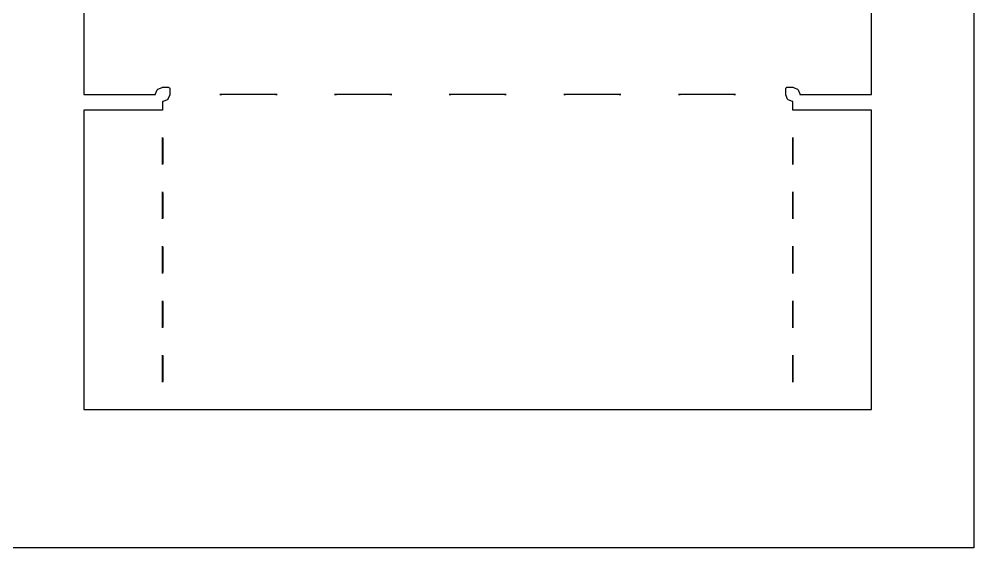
# Model space of a CAD drawing. Header units: metres. Extents: x -73 to 372, y -34 to 331.
# Drawn here: x 217.6 to 371.5, y -33.6 to 51.6 of the extents above; entities that cross this region are included whole.
import ezdxf

# ---------------------------------------------------------------- set-up
doc = ezdxf.new("R2010")
doc.units = ezdxf.units.M

msp = doc.modelspace()

# ---------------------------------------------------------------- linework, layer by layer
for points in [[(371.51, -33.64), (-73.11, -33.64), (-73.11, 330.98), (371.51, 330.98), (371.51, -33.64)], [(228.02, 261.71), (228.02, 39.48), (228.02, 39.48), (228.03, 39.47), (228.03, 39.47), (228.03, 39.47), (239.57, 39.47), (239.58, 39.55), (239.86, 40.22), (239.91, 40.29), (239.97, 40.33), (240.65, 40.61), (240.72, 40.62), (241.67, 40.62), (241.75, 40.61), (241.82, 40.56), (241.86, 40.5), (241.87, 40.42), (241.87, 39.47), (241.86, 39.39), (241.58, 38.72), (241.54, 38.66), (241.47, 38.61), (240.8, 38.33), (240.72, 38.32), (240.72, 36.94), (240.72, 36.94), (240.72, 36.93), (240.72, 36.93), (240.71, 36.93), (228.03, 36.93), (228.03, 36.93), (228.03, 36.93), (228.02, 36.92), (228.02, 36.92), (228.02, -11.32), (228.02, -11.32), (228.03, -11.33), (228.03, -11.33), (228.03, -11.33), (240.72, -11.33), (342.32, -11.33), (355.01, -11.33), (355.02, -11.33), (355.02, -11.33), (355.02, -11.32), (355.02, -11.32), (355.02, 36.92), (355.02, 36.92), (355.02, 36.93), (355.02, 36.93), (355.01, 36.93), (342.33, 36.93), (342.33, 36.93), (342.33, 36.93), (342.32, 36.94), (342.32, 36.94), (342.32, 38.32), (342.25, 38.33), (341.57, 38.61), (341.51, 38.66), (341.46, 38.72), (341.18, 39.39), (341.17, 39.47), (341.17, 40.42), (341.18, 40.5), (341.23, 40.56), (341.29, 40.61), (341.37, 40.62), (342.32, 40.62), (342.4, 40.61), (343.07, 40.33), (343.14, 40.29), (343.18, 40.22), (343.46, 39.55), (343.47, 39.47), (355.01, 39.47), (355.02, 39.47), (355.02, 39.47), (355.02, 39.48), (355.02, 39.48), (355.02, 261.71)], [(249.97, 39.47), (249.97, 39.47), (249.97, 39.47), (249.97, 39.47), (249.97, 39.47), (249.97, 39.47), (249.97, 39.47), (249.97, 39.47), (249.97, 39.47), (250.04, 39.48), (250.04, 39.48), (250.26, 39.48), (250.26, 39.48), (250.59, 39.49), (250.59, 39.49), (250.97, 39.49), (250.97, 39.49), (258.18, 39.49), (258.18, 39.49), (258.57, 39.49), (258.57, 39.49), (258.9, 39.48), (258.9, 39.48), (259.12, 39.48), (259.12, 39.48), (259.18, 39.47), (259.18, 39.47), (259.19, 39.47), (259.19, 39.47), (259.19, 39.47), (259.19, 39.47), (259.19, 39.47), (259.18, 39.47), (259.18, 39.47), (259.12, 39.46), (259.12, 39.46), (258.9, 39.46), (258.9, 39.46), (258.57, 39.45), (258.57, 39.45), (258.18, 39.45), (258.18, 39.45), (250.97, 39.45), (250.97, 39.45), (250.59, 39.45), (250.59, 39.45), (250.26, 39.46), (250.26, 39.46), (250.04, 39.46), (250.04, 39.46), (249.97, 39.47)], [(268.44, 39.47), (268.44, 39.47), (268.44, 39.47), (268.44, 39.47), (268.44, 39.47), (268.44, 39.47), (268.44, 39.47), (268.44, 39.47), (268.44, 39.47), (268.51, 39.48), (268.51, 39.48), (268.73, 39.48), (268.73, 39.48), (269.06, 39.49), (269.06, 39.49), (269.45, 39.49), (269.45, 39.49), (276.65, 39.49), (276.65, 39.49), (277.04, 39.49), (277.04, 39.49), (277.37, 39.48), (277.37, 39.48), (277.59, 39.48), (277.59, 39.48), (277.66, 39.47), (277.66, 39.47), (277.66, 39.47), (277.66, 39.47), (277.66, 39.47), (277.66, 39.47), (277.66, 39.47), (277.66, 39.47), (277.66, 39.47), (277.59, 39.46), (277.59, 39.46), (277.37, 39.46), (277.37, 39.46), (277.04, 39.45), (277.04, 39.45), (276.65, 39.45), (276.65, 39.45), (269.45, 39.45), (269.45, 39.45), (269.06, 39.45), (269.06, 39.45), (268.73, 39.46), (268.73, 39.46), (268.51, 39.46), (268.51, 39.46), (268.44, 39.47)], [(286.91, 39.47), (286.91, 39.47), (286.91, 39.47), (286.91, 39.47), (286.91, 39.47), (286.91, 39.47), (286.91, 39.47), (286.91, 39.47), (286.91, 39.47), (286.98, 39.48), (286.98, 39.48), (287.2, 39.48), (287.2, 39.48), (287.53, 39.49), (287.53, 39.49), (287.92, 39.49), (287.92, 39.49), (295.12, 39.49), (295.12, 39.49), (295.51, 39.49), (295.51, 39.49), (295.84, 39.48), (295.84, 39.48), (296.06, 39.48), (296.06, 39.48), (296.13, 39.47), (296.13, 39.47), (296.13, 39.47), (296.13, 39.47), (296.13, 39.47), (296.13, 39.47), (296.13, 39.47), (296.13, 39.47), (296.13, 39.47), (296.06, 39.46), (296.06, 39.46), (295.84, 39.46), (295.84, 39.46), (295.51, 39.45), (295.51, 39.45), (295.12, 39.45), (295.12, 39.45), (287.92, 39.45), (287.92, 39.45), (287.53, 39.45), (287.53, 39.45), (287.2, 39.46), (287.2, 39.46), (286.98, 39.46), (286.98, 39.46), (286.91, 39.47)], [(305.39, 39.47), (305.39, 39.47), (305.39, 39.47), (305.39, 39.47), (305.39, 39.47), (305.39, 39.47), (305.39, 39.47), (305.39, 39.47), (305.39, 39.47), (305.45, 39.48), (305.45, 39.48), (305.67, 39.48), (305.67, 39.48), (306, 39.49), (306, 39.49), (306.39, 39.49), (306.39, 39.49), (313.6, 39.49), (313.6, 39.49), (313.99, 39.49), (313.99, 39.49), (314.32, 39.48), (314.32, 39.48), (314.54, 39.48), (314.54, 39.48), (314.6, 39.47), (314.6, 39.47), (314.6, 39.47), (314.6, 39.47), (314.6, 39.47), (314.6, 39.47), (314.6, 39.47), (314.6, 39.47), (314.6, 39.47), (314.54, 39.46), (314.54, 39.46), (314.32, 39.46), (314.32, 39.46), (313.99, 39.45), (313.99, 39.45), (313.6, 39.45), (313.6, 39.45), (306.39, 39.45), (306.39, 39.45), (306, 39.45), (306, 39.45), (305.67, 39.46), (305.67, 39.46), (305.45, 39.46), (305.45, 39.46), (305.39, 39.47)], [(323.86, 39.47), (323.86, 39.47), (323.86, 39.47), (323.86, 39.47), (323.86, 39.47), (323.86, 39.47), (323.86, 39.47), (323.86, 39.47), (323.86, 39.47), (323.93, 39.48), (323.93, 39.48), (324.15, 39.48), (324.15, 39.48), (324.48, 39.49), (324.48, 39.49), (324.87, 39.49), (324.87, 39.49), (332.07, 39.49), (332.07, 39.49), (332.46, 39.49), (332.46, 39.49), (332.79, 39.48), (332.79, 39.48), (333.01, 39.48), (333.01, 39.48), (333.08, 39.47), (333.08, 39.47), (333.08, 39.47), (333.08, 39.47), (333.08, 39.47), (333.08, 39.47), (333.08, 39.47), (333.08, 39.47), (333.08, 39.47), (333.01, 39.46), (333.01, 39.46), (332.79, 39.46), (332.79, 39.46), (332.46, 39.45), (332.46, 39.45), (332.07, 39.45), (332.07, 39.45), (324.87, 39.45), (324.87, 39.45), (324.48, 39.45), (324.48, 39.45), (324.15, 39.46), (324.15, 39.46), (323.93, 39.46), (323.93, 39.46), (323.86, 39.47)], [(240.71, 28.3), (240.71, 28.3), (240.7, 28.45), (240.7, 28.45), (240.7, 28.64), (240.7, 28.64), (240.7, 32.06), (240.7, 32.06), (240.7, 32.25), (240.7, 32.25), (240.71, 32.4), (240.71, 32.4), (240.71, 32.51), (240.71, 32.51), (240.72, 32.54), (240.72, 32.54), (240.72, 32.54), (240.72, 32.54), (240.72, 32.54), (240.72, 32.54), (240.72, 32.54), (240.72, 32.54), (240.73, 32.51), (240.73, 32.51), (240.74, 32.4), (240.74, 32.4), (240.74, 32.25), (240.74, 32.25), (240.74, 32.06), (240.74, 32.06), (240.74, 28.64), (240.74, 28.64), (240.74, 28.45), (240.74, 28.45), (240.74, 28.3), (240.74, 28.3), (240.73, 28.19), (240.73, 28.19), (240.72, 28.16), (240.72, 28.16), (240.72, 28.16), (240.72, 28.16), (240.72, 28.16), (240.72, 28.16), (240.72, 28.16), (240.72, 28.16), (240.71, 28.19), (240.71, 28.19), (240.71, 28.3)], [(342.31, 28.3), (342.31, 28.3), (342.3, 28.45), (342.3, 28.45), (342.3, 28.64), (342.3, 28.64), (342.3, 32.06), (342.3, 32.06), (342.3, 32.25), (342.3, 32.25), (342.31, 32.4), (342.31, 32.4), (342.31, 32.51), (342.31, 32.51), (342.32, 32.54), (342.32, 32.54), (342.32, 32.54), (342.32, 32.54), (342.32, 32.54), (342.32, 32.54), (342.32, 32.54), (342.32, 32.54), (342.33, 32.51), (342.33, 32.51), (342.34, 32.4), (342.34, 32.4), (342.34, 32.25), (342.34, 32.25), (342.34, 32.06), (342.34, 32.06), (342.34, 28.64), (342.34, 28.64), (342.34, 28.45), (342.34, 28.45), (342.34, 28.3), (342.34, 28.3), (342.33, 28.19), (342.33, 28.19), (342.32, 28.16), (342.32, 28.16), (342.32, 28.16), (342.32, 28.16), (342.32, 28.16), (342.32, 28.16), (342.32, 28.16), (342.32, 28.16), (342.31, 28.19), (342.31, 28.19), (342.31, 28.3)], [(240.71, 19.52), (240.71, 19.52), (240.7, 19.68), (240.7, 19.68), (240.7, 19.86), (240.7, 19.86), (240.7, 23.29), (240.7, 23.29), (240.7, 23.47), (240.7, 23.47), (240.71, 23.63), (240.71, 23.63), (240.71, 23.73), (240.71, 23.73), (240.72, 23.76), (240.72, 23.76), (240.72, 23.76), (240.72, 23.76), (240.72, 23.76), (240.72, 23.76), (240.72, 23.76), (240.72, 23.76), (240.73, 23.73), (240.73, 23.73), (240.74, 23.63), (240.74, 23.63), (240.74, 23.47), (240.74, 23.47), (240.74, 23.29), (240.74, 23.29), (240.74, 19.86), (240.74, 19.86), (240.74, 19.68), (240.74, 19.68), (240.74, 19.52), (240.74, 19.52), (240.73, 19.42), (240.73, 19.42), (240.72, 19.39), (240.72, 19.39), (240.72, 19.39), (240.72, 19.39), (240.72, 19.39), (240.72, 19.39), (240.72, 19.39), (240.72, 19.39), (240.71, 19.42), (240.71, 19.42), (240.71, 19.52)], [(342.31, 19.52), (342.31, 19.52), (342.3, 19.68), (342.3, 19.68), (342.3, 19.86), (342.3, 19.86), (342.3, 23.29), (342.3, 23.29), (342.3, 23.47), (342.3, 23.47), (342.31, 23.63), (342.31, 23.63), (342.31, 23.73), (342.31, 23.73), (342.32, 23.76), (342.32, 23.76), (342.32, 23.76), (342.32, 23.76), (342.32, 23.76), (342.32, 23.76), (342.32, 23.76), (342.32, 23.76), (342.33, 23.73), (342.33, 23.73), (342.34, 23.63), (342.34, 23.63), (342.34, 23.47), (342.34, 23.47), (342.34, 23.29), (342.34, 23.29), (342.34, 19.86), (342.34, 19.86), (342.34, 19.68), (342.34, 19.68), (342.34, 19.52), (342.34, 19.52), (342.33, 19.42), (342.33, 19.42), (342.32, 19.39), (342.32, 19.39), (342.32, 19.39), (342.32, 19.39), (342.32, 19.39), (342.32, 19.39), (342.32, 19.39), (342.32, 19.39), (342.31, 19.42), (342.31, 19.42), (342.31, 19.52)], [(240.71, 10.75), (240.71, 10.75), (240.7, 10.9), (240.7, 10.9), (240.7, 11.09), (240.7, 11.09), (240.7, 14.51), (240.7, 14.51), (240.7, 14.7), (240.7, 14.7), (240.71, 14.85), (240.71, 14.85), (240.71, 14.96), (240.71, 14.96), (240.72, 14.99), (240.72, 14.99), (240.72, 14.99), (240.72, 14.99), (240.72, 14.99), (240.72, 14.99), (240.72, 14.99), (240.72, 14.99), (240.73, 14.96), (240.73, 14.96), (240.74, 14.85), (240.74, 14.85), (240.74, 14.7), (240.74, 14.7), (240.74, 14.51), (240.74, 14.51), (240.74, 11.09), (240.74, 11.09), (240.74, 10.9), (240.74, 10.9), (240.74, 10.75), (240.74, 10.75), (240.73, 10.64), (240.73, 10.64), (240.72, 10.61), (240.72, 10.61), (240.72, 10.61), (240.72, 10.61), (240.72, 10.61), (240.72, 10.61), (240.72, 10.61), (240.72, 10.61), (240.71, 10.64), (240.71, 10.64), (240.71, 10.75)], [(342.31, 10.75), (342.31, 10.75), (342.3, 10.9), (342.3, 10.9), (342.3, 11.09), (342.3, 11.09), (342.3, 14.51), (342.3, 14.51), (342.3, 14.7), (342.3, 14.7), (342.31, 14.85), (342.31, 14.85), (342.31, 14.96), (342.31, 14.96), (342.32, 14.99), (342.32, 14.99), (342.32, 14.99), (342.32, 14.99), (342.32, 14.99), (342.32, 14.99), (342.32, 14.99), (342.32, 14.99), (342.33, 14.96), (342.33, 14.96), (342.34, 14.85), (342.34, 14.85), (342.34, 14.7), (342.34, 14.7), (342.34, 14.51), (342.34, 14.51), (342.34, 11.09), (342.34, 11.09), (342.34, 10.9), (342.34, 10.9), (342.34, 10.75), (342.34, 10.75), (342.33, 10.64), (342.33, 10.64), (342.32, 10.61), (342.32, 10.61), (342.32, 10.61), (342.32, 10.61), (342.32, 10.61), (342.32, 10.61), (342.32, 10.61), (342.32, 10.61), (342.31, 10.64), (342.31, 10.64), (342.31, 10.75)], [(240.71, 1.97), (240.71, 1.97), (240.7, 2.13), (240.7, 2.13), (240.7, 2.31), (240.7, 2.31), (240.7, 5.74), (240.7, 5.74), (240.7, 5.92), (240.7, 5.92), (240.71, 6.08), (240.71, 6.08), (240.71, 6.18), (240.71, 6.18), (240.72, 6.21), (240.72, 6.21), (240.72, 6.22), (240.72, 6.22), (240.72, 6.22), (240.72, 6.22), (240.72, 6.21), (240.72, 6.21), (240.73, 6.18), (240.73, 6.18), (240.74, 6.08), (240.74, 6.08), (240.74, 5.92), (240.74, 5.92), (240.74, 5.74), (240.74, 5.74), (240.74, 2.31), (240.74, 2.31), (240.74, 2.13), (240.74, 2.13), (240.74, 1.97), (240.74, 1.97), (240.73, 1.87), (240.73, 1.87), (240.72, 1.84), (240.72, 1.84), (240.72, 1.84), (240.72, 1.84), (240.72, 1.84), (240.72, 1.84), (240.72, 1.84), (240.72, 1.84), (240.71, 1.87), (240.71, 1.87), (240.71, 1.97)], [(342.31, 1.97), (342.31, 1.97), (342.3, 2.13), (342.3, 2.13), (342.3, 2.31), (342.3, 2.31), (342.3, 5.74), (342.3, 5.74), (342.3, 5.92), (342.3, 5.92), (342.31, 6.08), (342.31, 6.08), (342.31, 6.18), (342.31, 6.18), (342.32, 6.21), (342.32, 6.21), (342.32, 6.22), (342.32, 6.22), (342.32, 6.22), (342.32, 6.22), (342.32, 6.21), (342.32, 6.21), (342.33, 6.18), (342.33, 6.18), (342.34, 6.08), (342.34, 6.08), (342.34, 5.92), (342.34, 5.92), (342.34, 5.74), (342.34, 5.74), (342.34, 2.31), (342.34, 2.31), (342.34, 2.13), (342.34, 2.13), (342.34, 1.97), (342.34, 1.97), (342.33, 1.87), (342.33, 1.87), (342.32, 1.84), (342.32, 1.84), (342.32, 1.84), (342.32, 1.84), (342.32, 1.84), (342.32, 1.84), (342.32, 1.84), (342.32, 1.84), (342.31, 1.87), (342.31, 1.87), (342.31, 1.97)], [(240.71, -6.8), (240.71, -6.8), (240.7, -6.64), (240.7, -6.64), (240.7, -6.46), (240.7, -6.46), (240.7, -3.04), (240.7, -3.04), (240.7, -2.85), (240.7, -2.85), (240.71, -2.7), (240.71, -2.7), (240.71, -2.59), (240.71, -2.59), (240.72, -2.56), (240.72, -2.56), (240.72, -2.56), (240.72, -2.56), (240.72, -2.56), (240.72, -2.56), (240.72, -2.56), (240.72, -2.56), (240.73, -2.59), (240.73, -2.59), (240.74, -2.7), (240.74, -2.7), (240.74, -2.85), (240.74, -2.85), (240.74, -3.04), (240.74, -3.04), (240.74, -6.46), (240.74, -6.46), (240.74, -6.64), (240.74, -6.64), (240.74, -6.8), (240.74, -6.8), (240.73, -6.91), (240.73, -6.91), (240.72, -6.94), (240.72, -6.94), (240.72, -6.94), (240.72, -6.94), (240.72, -6.94), (240.72, -6.94), (240.72, -6.94), (240.72, -6.94), (240.71, -6.91), (240.71, -6.91), (240.71, -6.8)], [(342.31, -6.8), (342.31, -6.8), (342.3, -6.64), (342.3, -6.64), (342.3, -6.46), (342.3, -6.46), (342.3, -3.04), (342.3, -3.04), (342.3, -2.85), (342.3, -2.85), (342.31, -2.7), (342.31, -2.7), (342.31, -2.59), (342.31, -2.59), (342.32, -2.56), (342.32, -2.56), (342.32, -2.56), (342.32, -2.56), (342.32, -2.56), (342.32, -2.56), (342.32, -2.56), (342.32, -2.56), (342.33, -2.59), (342.33, -2.59), (342.34, -2.7), (342.34, -2.7), (342.34, -2.85), (342.34, -2.85), (342.34, -3.04), (342.34, -3.04), (342.34, -6.46), (342.34, -6.46), (342.34, -6.64), (342.34, -6.64), (342.34, -6.8), (342.34, -6.8), (342.33, -6.91), (342.33, -6.91), (342.32, -6.94), (342.32, -6.94), (342.32, -6.94), (342.32, -6.94), (342.32, -6.94), (342.32, -6.94), (342.32, -6.94), (342.32, -6.94), (342.31, -6.91), (342.31, -6.91), (342.31, -6.8)]]:
    msp.add_lwpolyline(points)

doc.saveas('drawing.dxf')
